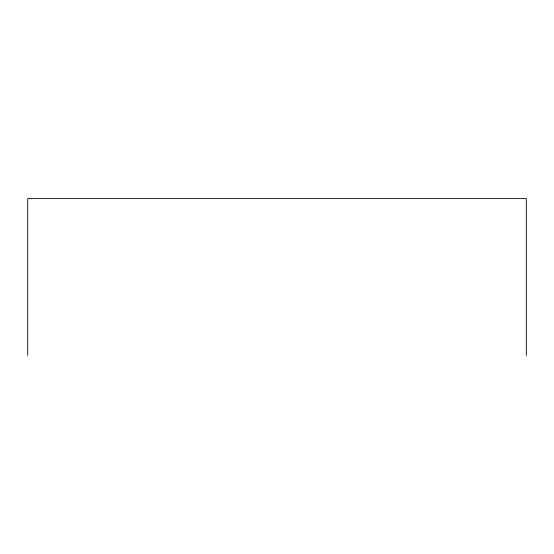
<?xml version="1.0" encoding="UTF-8"?>
<svg xmlns="http://www.w3.org/2000/svg" width="554" height="554" viewBox="0 0 554 554"><rect width="100%" height="100%" fill="white"/><g stroke="black" fill="none" stroke-linecap="round" stroke-linejoin="round"><path stroke-width="0.83" d="M526.3 355.384L526.3 198.616L27.7 198.616L27.7 355.384"/></g></svg>
